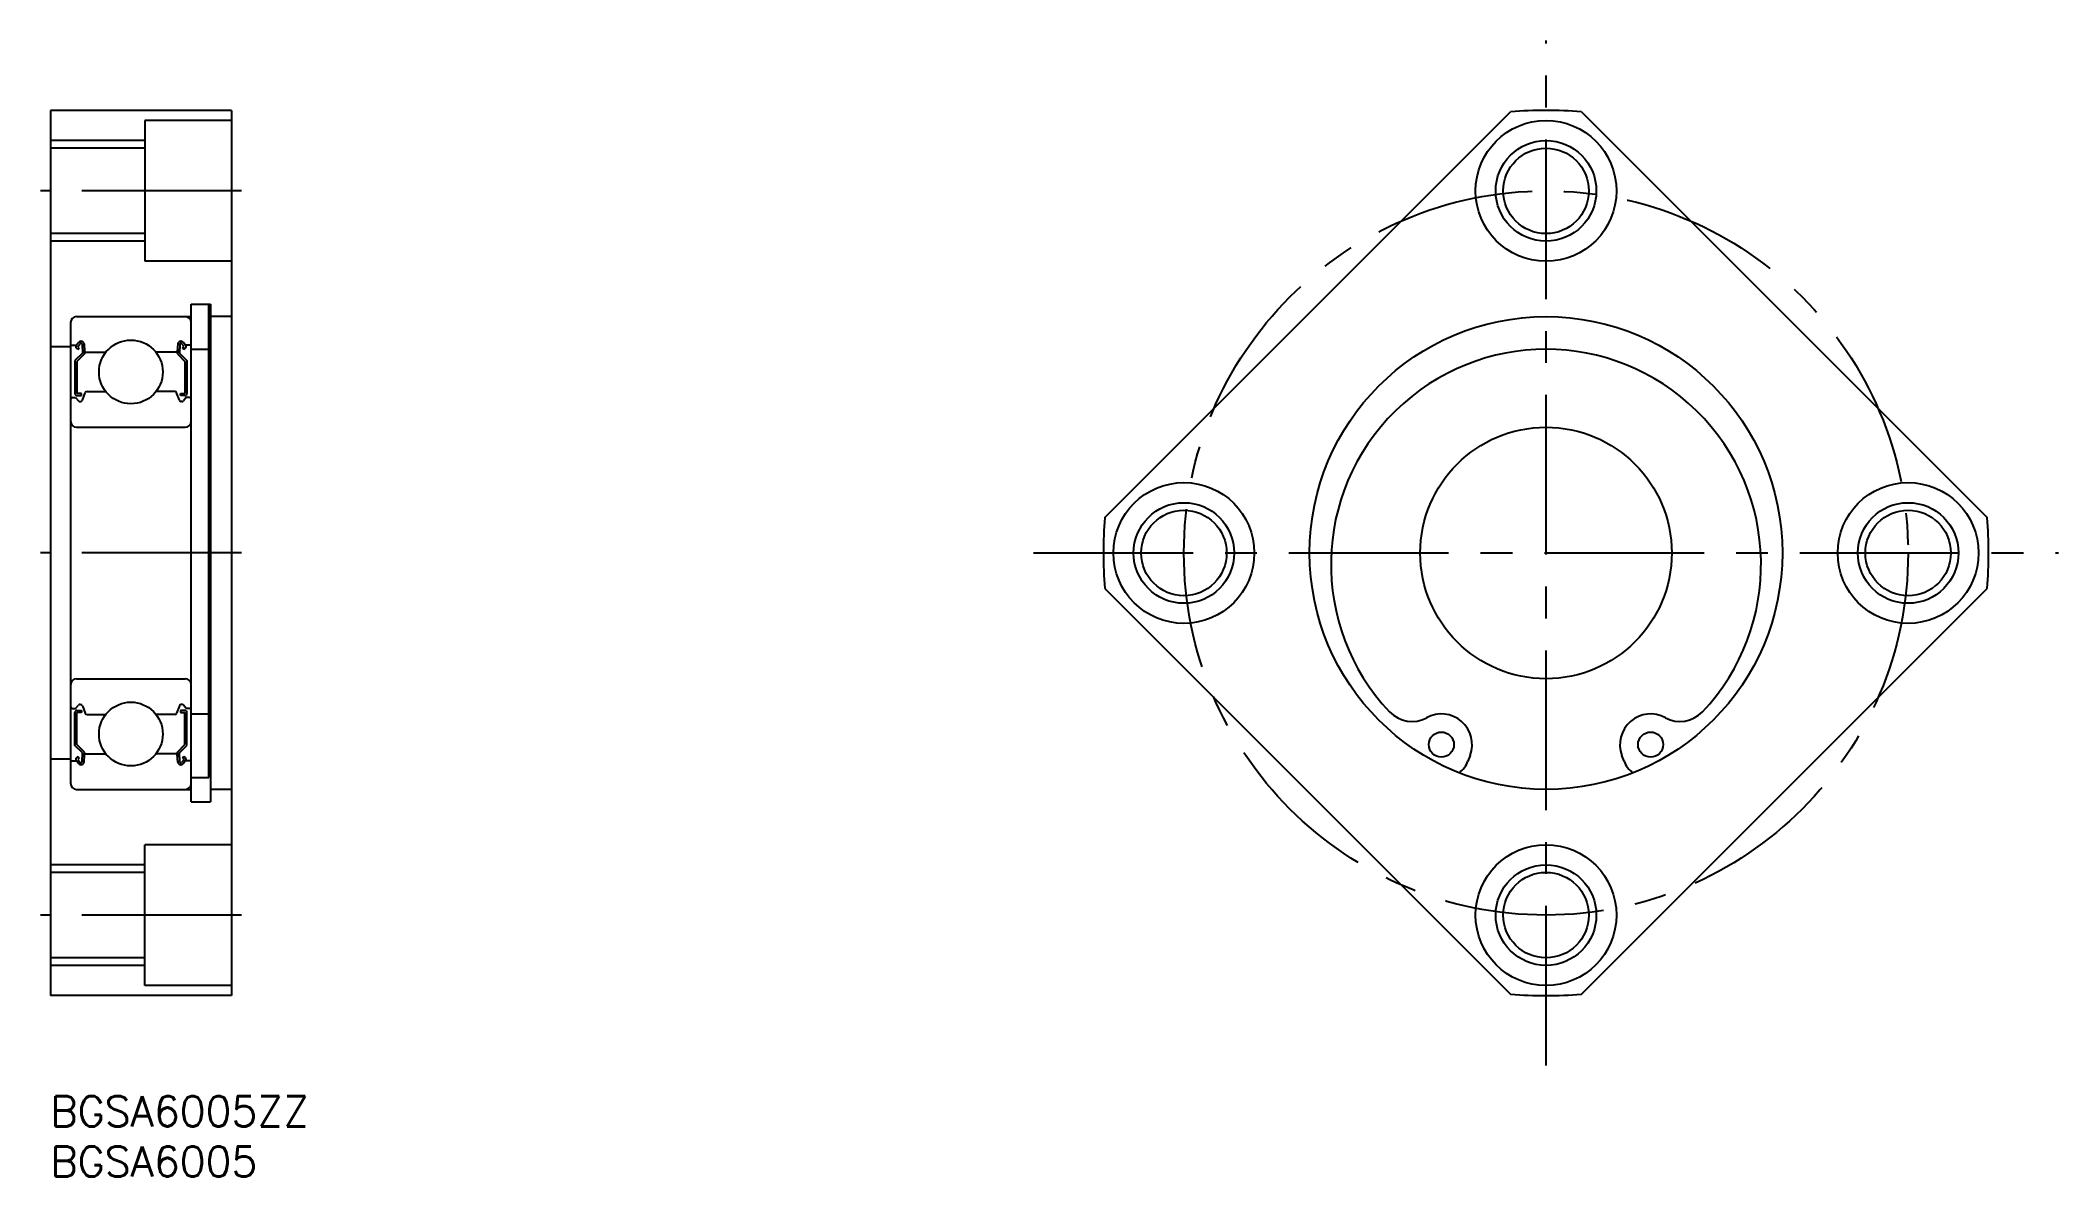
# Model space of a CAD drawing. Extents: x -1 to 200, y -8 to 105.
import ezdxf

# ---------------------------------------------------------------- set-up
doc = ezdxf.new("R2010")
doc.units = 0
doc.header["$LTSCALE"] = 0.5
doc.linetypes.add('CENTER', pattern=[50.8, 31.75, -6.35, 6.35, -6.35])
for name, color, linetype in [('MSM_CENTER', 1, 'CENTER'), ('MSM_CONTINUOUS', 7, 'CONTINUOUS'), ('MSM_NARROW', 5, 'CONTINUOUS'), ('MSM_PART_NUMBER', 7, 'CONTINUOUS')]:
    doc.layers.add(name, color=color, linetype=linetype)
doc.styles.get("Standard").update_dxf_attribs({"font": 'txt.shx', "height": 3, "bigfont": 'bigfont.shx'})

# ---------------------------------------------------------------- blocks, each defined once
blk = doc.blocks.new('*U4')
at = {"layer": 'MSM_PART_NUMBER'}
blk.add_text('BGSA6005ZZ', height=3, dxfattribs=at).set_placement((0, -3))
blk = doc.blocks.new('*U5')
at = {"layer": 'MSM_PART_NUMBER'}
blk.add_text('BGSA6005', height=3, dxfattribs=at).set_placement((0, -8))

msp = doc.modelspace()

# ---------------------------------------------------------------- linework, layer by layer
at = {"layer": 'MSM_CENTER'}
for p, q in [((148.69, 3.04), (148.69, 104.96)), ((19, 90), (-1, 90)), ((19, 54), (-1, 54)), ((97.73, 54), (199.65, 54)), ((19, 18), (-1, 18))]:
    msp.add_line(p, q, dxfattribs=at)
msp.add_circle((148.69, 54), 36, dxfattribs=at)
at = {"layer": 'MSM_CONTINUOUS'}
for p, q in [((0, 98), (0, 10)), ((18, 98), (0, 98)), ((9, 98), (9, 98)), ((18, 97), (9.4, 97)), ((9.4, 97), (9.4, 83)), ((13.5, 98), (13.5, 98)), ((18, 98), (18, 10)), ((104.83, 57.52), (145.17, 97.86)), ((152.21, 97.86), (192.55, 57.52)), ((9.4, 94.25), (0, 94.25)), ((9.4, 85.75), (0, 85.75)), ((18, 83), (9.4, 83)), ((14, 29.25), (14, 78.75)), ((14, 78.75), (15.9, 78.75)), ((15.75, 31.68, 1.25), (15.75, 78.75, 1.25)), ((15.9, 78.75), (15.9, 29.25)), ((2, 76.9), (2, 31.1)), ((2.6, 77.5), (14, 77.5)), ((18, 77.5), (15.95, 77.5)), ((2, 74.5), (0, 74.5)), ((2.1, 74.65), (2.56, 74.65)), ((2.56, 74.65), (2.81, 74.95)), ((2.74, 74.24), (2.58, 74.37)), ((2.71, 74.52), (2.96, 74.82)), ((2.87, 74.39), (2.71, 74.52)), ((2.74, 74.24), (2.87, 74.39)), ((3.14, 74.76), (3.18, 73.88)), ((3.34, 74.78), (3.4, 74.04)), ((3.38, 74.27), (3.38, 73.8)), ((12.66, 74.78), (12.6, 74.04)), ((12.62, 74.27), (12.62, 73.8)), ((12.86, 74.76), (12.82, 73.88)), ((13.29, 74.52), (13.04, 74.82)), ((13.13, 74.39), (13.29, 74.52)), ((13.26, 74.24), (13.13, 74.39)), ((13.44, 74.65), (13.19, 74.95)), ((13.26, 74.24), (13.42, 74.37)), ((13.9, 74.65), (13.44, 74.65)), ((14, 74.25), (15.75, 74.25)), ((3.18, 73.88), (2.43, 73.13)), ((2.43, 73.13), (2.43, 69.85)), ((3.38, 73.8), (2.63, 73.05)), ((2.63, 73.05), (2.63, 69.85)), ((3.5, 73.95), (5.49, 73.95)), ((12.5, 73.95), (10.51, 73.95)), ((12.62, 73.8), (13.37, 73.05)), ((12.82, 73.88), (13.57, 73.13)), ((13.37, 73.05), (13.37, 69.85)), ((13.57, 73.13), (13.57, 69.85)), ((2.2, 69.45), (2.5, 69.45)), ((2.5, 69.45), (2.78, 69.12)), ((3.08, 69.85), (2.63, 69.85)), ((2.63, 69.65), (3.08, 69.65)), ((2.93, 69.05), (2.99, 69.05)), ((3.08, 69.65), (3.08, 69.85)), ((3.18, 69.18), (3.45, 69.92)), ((3.64, 70.05), (5.49, 70.05)), ((12.36, 70.05), (10.51, 70.05)), ((12.82, 69.18), (12.55, 69.92)), ((12.92, 69.65), (12.92, 69.85)), ((12.92, 69.85), (13.37, 69.85)), ((13.37, 69.65), (12.92, 69.65)), ((13.07, 69.05), (13.01, 69.05)), ((13.5, 69.45), (13.22, 69.12)), ((13.8, 69.45), (13.5, 69.45)), ((2.6, 66.5), (13.4, 66.5)), ((104.83, 50.48), (145.17, 10.14)), ((152.21, 10.14), (192.55, 50.48)), ((2.6, 41.5), (13.4, 41.5)), ((2.2, 38.55), (2.5, 38.55)), ((2.43, 34.87), (2.43, 38.15)), ((2.5, 38.55), (2.78, 38.88)), ((2.63, 38.35), (3.08, 38.35)), ((2.63, 34.95), (2.63, 38.15)), ((3.08, 38.15), (2.63, 38.15)), ((2.93, 38.95), (2.99, 38.95)), ((3.08, 38.35), (3.08, 38.15)), ((3.18, 38.82), (3.45, 38.08)), ((12.82, 38.82), (12.55, 38.08)), ((12.92, 38.35), (12.92, 38.15)), ((13.37, 38.35), (12.92, 38.35)), ((12.92, 38.15), (13.37, 38.15)), ((13.07, 38.95), (13.01, 38.95)), ((13.5, 38.55), (13.22, 38.88)), ((13.37, 34.95), (13.37, 38.15)), ((13.8, 38.55), (13.5, 38.55)), ((13.57, 34.87), (13.57, 38.15)), ((3.64, 37.95), (5.49, 37.95)), ((12.36, 37.95), (10.51, 37.95)), ((14, 38), (15.75, 38)), ((3.18, 34.12), (2.43, 34.87)), ((3.38, 34.2), (2.63, 34.95)), ((3.14, 33.24), (3.18, 34.12)), ((3.38, 33.73), (3.38, 34.2)), ((12.62, 34.2), (13.37, 34.95)), ((12.62, 33.73), (12.62, 34.2)), ((12.82, 34.12), (13.57, 34.87)), ((12.86, 33.24), (12.82, 34.12)), ((2, 33.5), (0, 33.5)), ((2.1, 33.35), (2.56, 33.35)), ((2.56, 33.35), (2.81, 33.05)), ((2.74, 33.76), (2.58, 33.63)), ((2.87, 33.61), (2.71, 33.48)), ((2.71, 33.48), (2.96, 33.18)), ((2.74, 33.76), (2.87, 33.61)), ((3.34, 33.22), (3.4, 33.96)), ((3.5, 34.05), (5.49, 34.05)), ((12.5, 34.05), (10.51, 34.05)), ((12.66, 33.22), (12.6, 33.96)), ((13.29, 33.48), (13.04, 33.18)), ((13.26, 33.76), (13.13, 33.61)), ((13.13, 33.61), (13.29, 33.48)), ((13.44, 33.35), (13.19, 33.05)), ((13.26, 33.76), (13.42, 33.63)), ((13.9, 33.35), (13.44, 33.35)), ((141.15, 33.88, -1.75), (140.93, 33.3, -1.75)), ((156.45, 33.3, -1.75), (156.23, 33.88, -1.75)), ((2.6, 30.5), (14, 30.5)), ((14, 31.68), (15.75, 31.68)), ((18, 30.5), (15.95, 30.5)), ((14, 29.25), (15.9, 29.25)), ((18, 25), (9.4, 25)), ((9.4, 11), (9.4, 25)), ((9.4, 22.25), (0, 22.25)), ((9.4, 13.75), (0, 13.75)), ((18, 11), (9.4, 11)), ((18, 10), (0, 10))]:
    msp.add_line(p, q, dxfattribs=at)
for centre, radius in [((148.69, 90), 7), ((148.69, 90), 4.25), ((148.69, 54, -1.75), 23.5), ((8, 72), 3.17), ((148.69, 54), 12.5), ((112.69, 54), 7), ((184.69, 54), 7), ((112.69, 54), 4.25), ((184.69, 54), 4.25), ((8, 36), 3.17), ((138.29, 34.95, -1.75), 1.25), ((159.09, 34.95, -1.75), 1.25), ((148.69, 18), 7), ((148.69, 18), 4.25)]:
    msp.add_circle(centre, radius, dxfattribs=at)
for centre, radius, start, end in [((148.69, 54), 44, 85.4154, 94.5846), ((2.6, 76.9), 0.6, 90, 180), ((13.4, 76.9), 0.6, 0, 90), ((2.1, 74.75), 0.1, 180, 270), ((2.71, 74.52), 0.2, 140.0012, 230.0863), ((3.04, 74.75), 0.3, 4.9967, 140.0012), ((3.04, 74.75), 0.1, 2.8198, 140.0023), ((12.96, 74.75), 0.3, 39.9988, 175.0033), ((12.96, 74.75), 0.1, 39.9977, 177.1802), ((13.29, 74.52), 0.2, 309.9137, 39.9988), ((13.9, 74.75), 0.1, 270, 0), ((148.69, 52.87, -1.75), 21.38, 316.6826, 223.3174), ((3.5, 74.05), 0.1, 184.9967, 270), ((12.5, 74.05), 0.1, 270, 355.0033), ((2.2, 69.25), 0.2, 90, 180), ((2.63, 69.85), 0.2, 180, 270), ((2.93, 69.25), 0.2, 219.9945, 270), ((2.99, 69.25), 0.2, 270, 339.9921), ((3.64, 69.85), 0.2, 90, 159.9921), ((12.36, 69.85), 0.2, 20.0079, 90), ((13.01, 69.25), 0.2, 200.0079, 270), ((13.07, 69.25), 0.2, 270, 320.0055), ((13.37, 69.85), 0.2, 270, 0), ((13.8, 69.25), 0.2, 0, 90), ((2.6, 67.1), 0.6, 180, 270), ((13.4, 67.1), 0.6, 270, 0), ((148.69, 54), 44, 175.4154, 184.5846), ((148.69, 54), 44, 355.4154, 4.5846), ((2.6, 40.9), 0.6, 90, 180), ((13.4, 40.9), 0.6, 0, 90), ((2.2, 38.75), 0.2, 180, 270), ((2.63, 38.15), 0.2, 90, 180), ((2.93, 38.75), 0.2, 90, 140.0055), ((2.99, 38.75), 0.2, 20.0079, 90), ((13.01, 38.75), 0.2, 90, 159.9921), ((13.07, 38.75), 0.2, 39.9945, 90), ((13.37, 38.15), 0.2, 0, 90), ((13.8, 38.75), 0.2, 270, 0), ((135.36, 40.3, -1.75), 3.05, 223.3174, 298.7349), ((162.02, 40.3, -1.75), 3.05, 241.2651, 316.6826), ((3.64, 38.15), 0.2, 200.0079, 270), ((12.36, 38.15), 0.2, 270, 339.9921), ((138.29, 34.95, -1.75), 3.05, 339.4426, 118.7349), ((159.09, 34.95, -1.75), 3.05, 61.2651, 200.5574), ((2.1, 33.25), 0.1, 90, 180), ((2.71, 33.48), 0.2, 129.9137, 219.9988), ((3.04, 33.25), 0.3, 219.9988, 355.0033), ((3.04, 33.25), 0.1, 219.9977, 357.1802), ((3.5, 33.95), 0.1, 90, 175.0033), ((12.5, 33.95), 0.1, 4.9967, 90), ((12.96, 33.25), 0.3, 184.9967, 320.0012), ((12.96, 33.25), 0.1, 182.8198, 320.0023), ((13.29, 33.48), 0.2, 320.0012, 50.0863), ((13.9, 33.25), 0.1, 0, 90), ((138.59, 34.18, -1.75), 2.5, 305.7418, 339.4426), ((158.79, 34.18, -1.75), 2.5, 200.5574, 234.2582), ((2.6, 31.1), 0.6, 180, 270), ((13.4, 31.1), 0.6, 270, 0), ((148.69, 54), 44, 265.4154, 274.5846)]:
    msp.add_arc(centre, radius, start, end, dxfattribs=at)
at = {"layer": 'MSM_NARROW'}
for p, q in [((9.4, 95), (0, 95)), ((9.4, 85), (0, 85)), ((9.4, 23), (0, 23)), ((9.4, 13), (0, 13))]:
    msp.add_line(p, q, dxfattribs=at)
for centre in [(148.69, 90), (112.69, 54), (184.69, 54), (148.69, 18)]:
    msp.add_circle(centre, 5, dxfattribs=at)

# ---------------------------------------------------------------- block references
at = {"layer": 'MSM_CONTINUOUS'}
for name in ['*U4', '*U5']:
    msp.add_blockref(name, (0, 0), dxfattribs=at)

doc.saveas('drawing.dxf')
